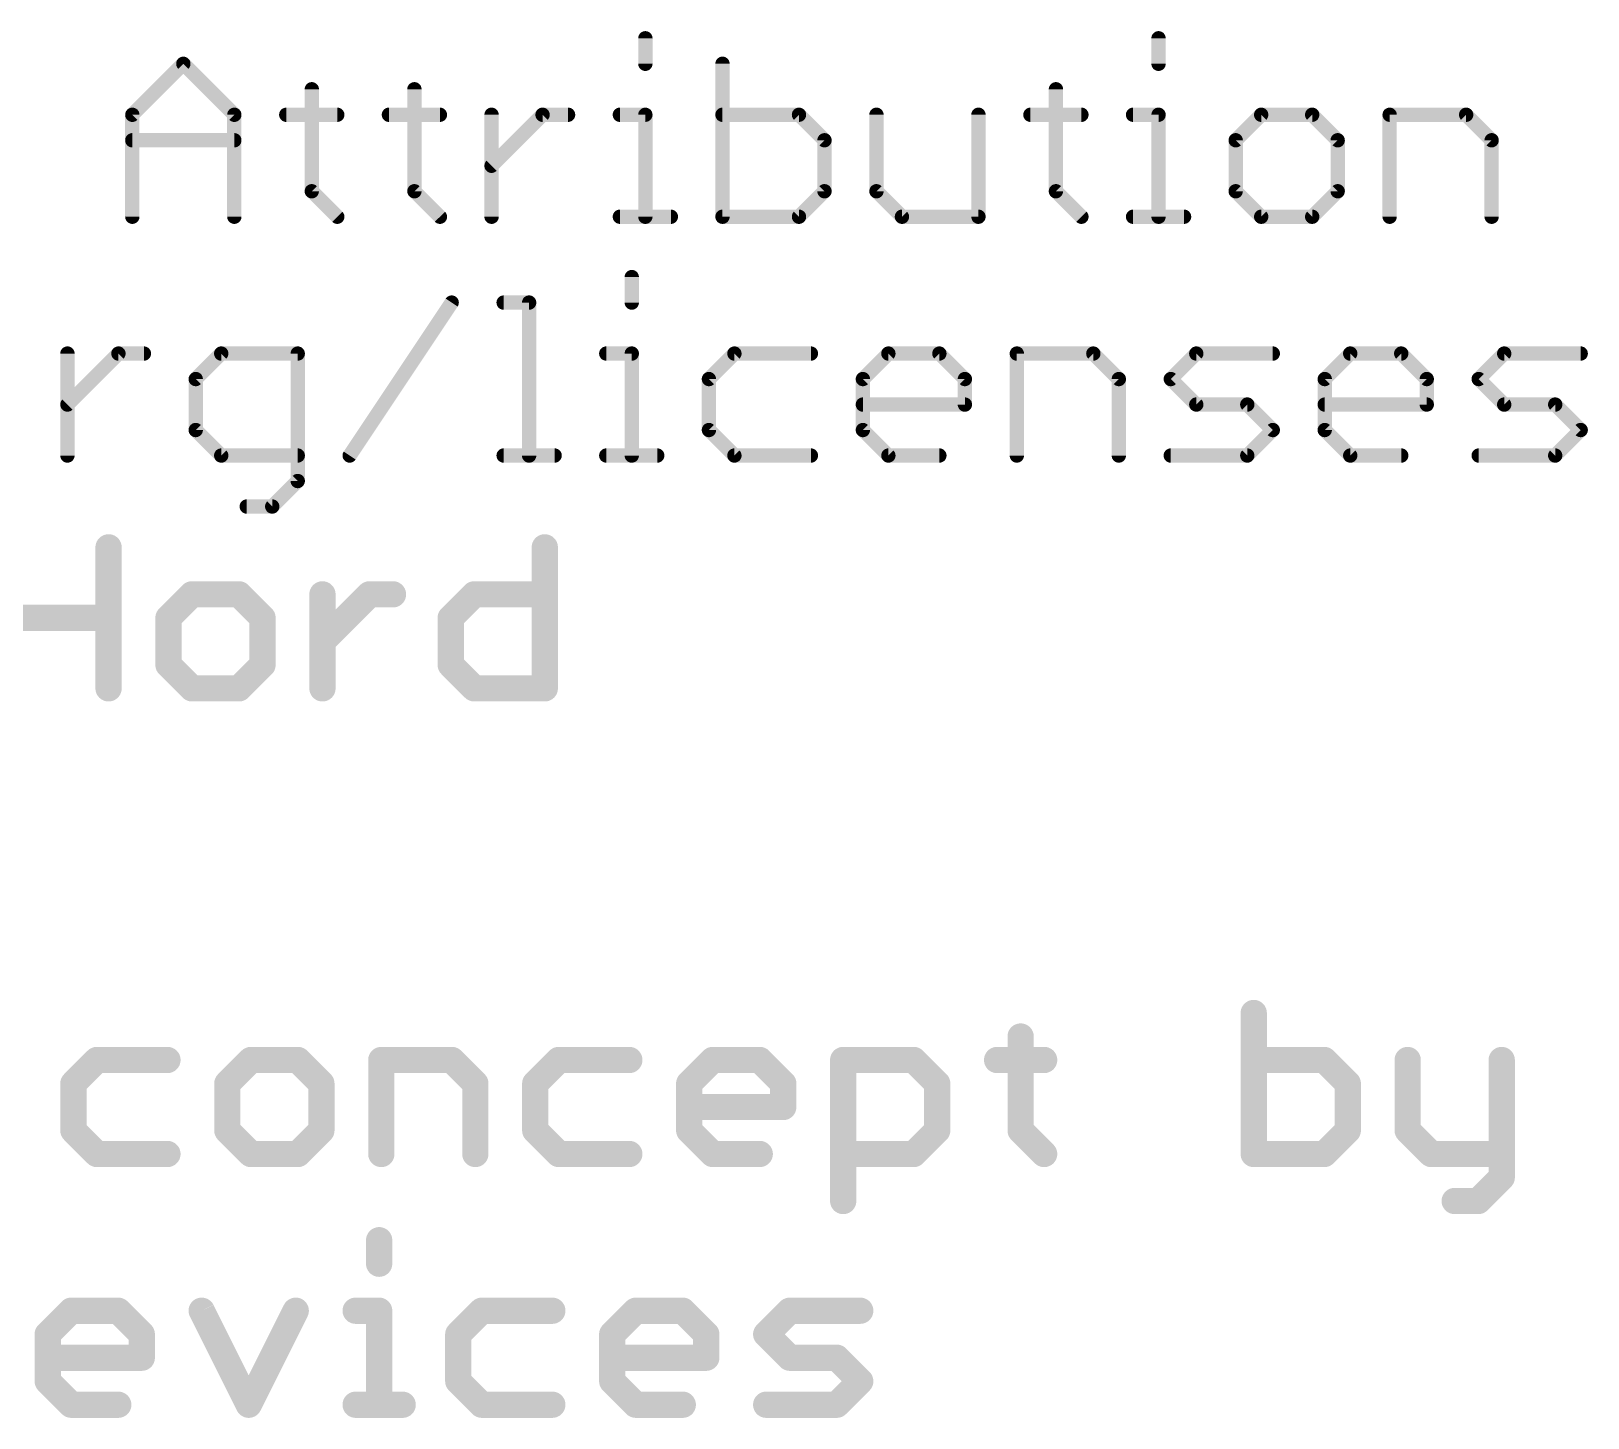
# Model space of a CAD drawing. Extents: x -98 to 45, y 0 to 29.
# Drawn here: x -42.58 to -26.03, y 13.97 to 28.72 of the extents above; entities that cross this region are included whole.
import ezdxf

# ---------------------------------------------------------------- set-up
doc = ezdxf.new("R2010")
doc.units = 0
doc.layers.add('27', color=253, linetype='CONTINUOUS')

msp = doc.modelspace()

# ---------------------------------------------------------------- linework, layer by layer
at = {"layer": '27'}
for points, const_width in [([(-36.0493, 28.6444), (-36.0493, 28.3732)], 0.1524), ([(-30.5921, 28.6444), (-30.5921, 28.3732)], 0.1524), ([(-41.5048, 27.8309), (-40.9624, 28.3732)], 0.1524), ([(-40.9624, 28.3732), (-40.4201, 27.8309)], 0.1524), ([(-35.229, 28.3732), (-35.229, 26.7462)], 0.1524), ([(-39.5965, 28.102), (-39.5965, 27.0174)], 0.1524), ([(-38.505, 28.102), (-38.505, 27.0174)], 0.1524), ([(-31.6835, 28.102), (-31.6835, 27.0174)], 0.1524), ([(-41.5048, 26.7462), (-41.5048, 27.8309)], 0.1524), ([(-40.4201, 27.8309), (-40.4201, 26.7462)], 0.1524), ([(-39.8676, 27.8309), (-39.3253, 27.8309)], 0.1524), ([(-38.7762, 27.8309), (-38.2338, 27.8309)], 0.1524), ([(-37.6847, 26.7462), (-37.6847, 27.8309)], 0.1524), ([(-37.6847, 27.2885), (-37.1424, 27.8309)], 0.1524), ([(-37.1424, 27.8309), (-36.8712, 27.8309)], 0.1524), ([(-36.3204, 27.8309), (-36.0493, 27.8309)], 0.1524), ([(-36.0493, 27.8309), (-36.0493, 26.7462)], 0.1524), ([(-34.4155, 27.8309), (-35.229, 27.8309)], 0.1524), ([(-34.1443, 27.5597), (-34.4155, 27.8309)], 0.1524), ([(-33.5918, 27.8309), (-33.5918, 27.0174)], 0.1524), ([(-32.5072, 26.7462), (-32.5072, 27.8309)], 0.1524), ([(-31.9547, 27.8309), (-31.4124, 27.8309)], 0.1524), ([(-30.8633, 27.8309), (-30.5921, 27.8309)], 0.1524), ([(-30.5921, 27.8309), (-30.5921, 26.7462)], 0.1524), ([(-29.5007, 27.8309), (-29.7718, 27.5597)], 0.1524), ([(-28.9583, 27.8309), (-29.5007, 27.8309)], 0.1524), ([(-28.6872, 27.5597), (-28.9583, 27.8309)], 0.1524), ([(-28.1347, 26.7462), (-28.1347, 27.8309)], 0.1524), ([(-28.1347, 27.8309), (-27.3212, 27.8309)], 0.1524), ([(-27.3212, 27.8309), (-27.05, 27.5597)], 0.1524), ([(-41.5048, 27.5597), (-40.4201, 27.5597)], 0.1524), ([(-34.1443, 27.0174), (-34.1443, 27.5597)], 0.1524), ([(-29.7718, 27.5597), (-29.7718, 27.0174)], 0.1524), ([(-28.6872, 27.0174), (-28.6872, 27.5597)], 0.1524), ([(-27.05, 27.5597), (-27.05, 26.7462)], 0.1524), ([(-39.5965, 27.0174), (-39.3253, 26.7462)], 0.1524), ([(-38.505, 27.0174), (-38.2338, 26.7462)], 0.1524), ([(-34.4155, 26.7462), (-34.1443, 27.0174)], 0.1524), ([(-33.5918, 27.0174), (-33.3207, 26.7462)], 0.1524), ([(-31.6835, 27.0174), (-31.4124, 26.7462)], 0.1524), ([(-29.7718, 27.0174), (-29.5007, 26.7462)], 0.1524), ([(-28.9583, 26.7462), (-28.6872, 27.0174)], 0.1524), ([(-36.3204, 26.7462), (-35.7781, 26.7462)], 0.1524), ([(-35.229, 26.7462), (-34.4155, 26.7462)], 0.1524), ([(-33.3207, 26.7462), (-32.5072, 26.7462)], 0.1524), ([(-30.8633, 26.7462), (-30.3209, 26.7462)], 0.1524), ([(-29.5007, 26.7462), (-28.9583, 26.7462)], 0.1524), ([(-36.1937, 26.1044), (-36.1937, 25.8332)], 0.1524), ([(-39.1935, 24.2062), (-38.1088, 25.8332)], 0.1524), ([(-37.5563, 25.8332), (-37.2852, 25.8332)], 0.1524), ([(-37.2852, 25.8332), (-37.2852, 24.2062)], 0.1524), ([(-42.1949, 24.2062), (-42.1949, 25.2909)], 0.1524), ([(-42.1949, 24.7485), (-41.6526, 25.2909)], 0.1524), ([(-41.6526, 25.2909), (-41.3814, 25.2909)], 0.1524), ([(-40.5595, 25.2909), (-40.8306, 25.0197)], 0.1524), ([(-39.746, 25.2909), (-40.5595, 25.2909)], 0.1524), ([(-39.746, 23.935), (-39.746, 25.2909)], 0.1524), ([(-36.4649, 25.2909), (-36.1937, 25.2909)], 0.1524), ([(-36.1937, 25.2909), (-36.1937, 24.2062)], 0.1524), ([(-35.1023, 25.2909), (-35.3735, 25.0197)], 0.1524), ([(-34.2888, 25.2909), (-35.1023, 25.2909)], 0.1524), ([(-33.7363, 25.0197), (-33.4651, 25.2909)], 0.1524), ([(-33.4651, 25.2909), (-32.9228, 25.2909)], 0.1524), ([(-32.9228, 25.2909), (-32.6516, 25.0197)], 0.1524), ([(-32.0991, 24.2062), (-32.0991, 25.2909)], 0.1524), ([(-32.0991, 25.2909), (-31.2857, 25.2909)], 0.1524), ([(-31.2857, 25.2909), (-31.0145, 25.0197)], 0.1524), ([(-30.462, 25.0197), (-30.1908, 25.2909)], 0.1524), ([(-30.1908, 25.2909), (-29.3773, 25.2909)], 0.1524), ([(-28.8248, 25.0197), (-28.5537, 25.2909)], 0.1524), ([(-28.5537, 25.2909), (-28.0113, 25.2909)], 0.1524), ([(-28.0113, 25.2909), (-27.7402, 25.0197)], 0.1524), ([(-27.1877, 25.0197), (-26.9165, 25.2909)], 0.1524), ([(-26.9165, 25.2909), (-26.103, 25.2909)], 0.1524), ([(-40.8306, 25.0197), (-40.8306, 24.4774)], 0.1524), ([(-35.3735, 25.0197), (-35.3735, 24.4774)], 0.1524), ([(-33.7363, 24.4774), (-33.7363, 25.0197)], 0.1524), ([(-32.6516, 25.0197), (-32.6516, 24.7485)], 0.1524), ([(-31.0145, 25.0197), (-31.0145, 24.2062)], 0.1524), ([(-30.1908, 24.7485), (-30.462, 25.0197)], 0.1524), ([(-28.8248, 24.4774), (-28.8248, 25.0197)], 0.1524), ([(-27.7402, 25.0197), (-27.7402, 24.7485)], 0.1524), ([(-26.9165, 24.7485), (-27.1877, 25.0197)], 0.1524), ([(-32.6516, 24.7485), (-33.7363, 24.7485)], 0.1524), ([(-29.6485, 24.7485), (-30.1908, 24.7485)], 0.1524), ([(-29.3773, 24.4774), (-29.6485, 24.7485)], 0.1524), ([(-27.7402, 24.7485), (-28.8248, 24.7485)], 0.1524), ([(-26.3742, 24.7485), (-26.9165, 24.7485)], 0.1524), ([(-26.103, 24.4774), (-26.3742, 24.7485)], 0.1524), ([(-40.8306, 24.4774), (-40.5595, 24.2062)], 0.1524), ([(-35.3735, 24.4774), (-35.1023, 24.2062)], 0.1524), ([(-33.4651, 24.2062), (-33.7363, 24.4774)], 0.1524), ([(-29.6485, 24.2062), (-29.3773, 24.4774)], 0.1524), ([(-28.5537, 24.2062), (-28.8248, 24.4774)], 0.1524), ([(-26.3742, 24.2062), (-26.103, 24.4774)], 0.1524), ([(-40.5595, 24.2062), (-39.746, 24.2062)], 0.1524), ([(-37.5563, 24.2062), (-37.014, 24.2062)], 0.1524), ([(-36.4649, 24.2062), (-35.9226, 24.2062)], 0.1524), ([(-35.1023, 24.2062), (-34.2888, 24.2062)], 0.1524), ([(-32.9228, 24.2062), (-33.4651, 24.2062)], 0.1524), ([(-30.462, 24.2062), (-29.6485, 24.2062)], 0.1524), ([(-28.0113, 24.2062), (-28.5537, 24.2062)], 0.1524), ([(-27.1877, 24.2062), (-26.3742, 24.2062)], 0.1524), ([(-40.0172, 23.6639), (-39.746, 23.935)], 0.1524), ([(-40.2883, 23.6639), (-40.0172, 23.6639)], 0.1524), ([(-41.7575, 23.2296), (-41.7575, 21.7297)], 0.2794), ([(-37.1189, 23.2296), (-37.1189, 21.7297)], 0.2794), ([(-40.8703, 22.7296), (-41.1203, 22.4796)], 0.2794), ([(-40.3703, 22.7296), (-40.8703, 22.7296)], 0.2794), ([(-40.1203, 22.4796), (-40.3703, 22.7296)], 0.2794), ([(-39.4831, 21.7297), (-39.4831, 22.7296)], 0.2794), ([(-39.4831, 22.2297), (-38.9831, 22.7296)], 0.2794), ([(-38.9831, 22.7296), (-38.7332, 22.7296)], 0.2794), ([(-38.1188, 22.4796), (-37.8688, 22.7296)], 0.2794), ([(-37.8688, 22.7296), (-37.1189, 22.7296)], 0.2794), ([(-42.7574, 22.4796), (-41.7575, 22.4796)], 0.2794), ([(-41.1203, 22.4796), (-41.1203, 21.9797)], 0.2794), ([(-40.1203, 21.9797), (-40.1203, 22.4796)], 0.2794), ([(-38.1188, 21.9797), (-38.1188, 22.4796)], 0.2794), ([(-41.1203, 21.9797), (-40.8703, 21.7297)], 0.2794), ([(-40.3703, 21.7297), (-40.1203, 21.9797)], 0.2794), ([(-37.8688, 21.7297), (-38.1188, 21.9797)], 0.2794), ([(-40.8703, 21.7297), (-40.3703, 21.7297)], 0.2794), ([(-37.1189, 21.7297), (-37.8688, 21.7297)], 0.2794), ([(-29.5799, 18.2766), (-29.5799, 16.7767)], 0.2794), ([(-32.0585, 18.0266), (-32.0585, 17.0267)], 0.2794), ([(-41.8815, 17.7766), (-42.1314, 17.5266)], 0.2794), ([(-41.1315, 17.7766), (-41.8815, 17.7766)], 0.2794), ([(-40.2443, 17.7766), (-40.4943, 17.5266)], 0.2794), ([(-39.7443, 17.7766), (-40.2443, 17.7766)], 0.2794), ([(-39.4944, 17.5266), (-39.7443, 17.7766)], 0.2794), ([(-38.8571, 16.7767), (-38.8571, 17.7766)], 0.2794), ([(-38.8571, 17.7766), (-38.1072, 17.7766)], 0.2794), ([(-38.1072, 17.7766), (-37.8572, 17.5266)], 0.2794), ([(-36.97, 17.7766), (-37.22, 17.5266)], 0.2794), ([(-36.2201, 17.7766), (-36.97, 17.7766)], 0.2794), ([(-35.5828, 17.5266), (-35.3328, 17.7766)], 0.2794), ([(-35.3328, 17.7766), (-34.8329, 17.7766)], 0.2794), ([(-34.8329, 17.7766), (-34.5829, 17.5266)], 0.2794), ([(-33.9457, 16.2767), (-33.9457, 17.7766)], 0.2794), ([(-33.9457, 17.7766), (-33.1957, 17.7766)], 0.2794), ([(-33.1957, 17.7766), (-32.9457, 17.5266)], 0.2794), ([(-32.3085, 17.7766), (-31.8085, 17.7766)], 0.2794), ([(-28.83, 17.7766), (-29.5799, 17.7766)], 0.2794), ([(-28.58, 17.5266), (-28.83, 17.7766)], 0.2794), ([(-27.9428, 17.7766), (-27.9428, 17.0267)], 0.2794), ([(-26.9428, 17.7766), (-26.9428, 16.5267)], 0.2794), ([(-42.1314, 17.5266), (-42.1314, 17.0267)], 0.2794), ([(-40.4943, 17.5266), (-40.4943, 17.0267)], 0.2794), ([(-39.4944, 17.0267), (-39.4944, 17.5266)], 0.2794), ([(-37.8572, 17.5266), (-37.8572, 16.7767)], 0.2794), ([(-37.22, 17.5266), (-37.22, 17.0267)], 0.2794), ([(-35.5828, 17.0267), (-35.5828, 17.5266)], 0.2794), ([(-34.5829, 17.5266), (-34.5829, 17.2767)], 0.2794), ([(-32.9457, 17.5266), (-32.9457, 17.0267)], 0.2794), ([(-28.58, 17.0267), (-28.58, 17.5266)], 0.2794), ([(-34.5829, 17.2767), (-35.5828, 17.2767)], 0.2794), ([(-42.1314, 17.0267), (-41.8815, 16.7767)], 0.2794), ([(-40.4943, 17.0267), (-40.2443, 16.7767)], 0.2794), ([(-39.7443, 16.7767), (-39.4944, 17.0267)], 0.2794), ([(-37.22, 17.0267), (-36.97, 16.7767)], 0.2794), ([(-35.3328, 16.7767), (-35.5828, 17.0267)], 0.2794), ([(-32.9457, 17.0267), (-33.1957, 16.7767)], 0.2794), ([(-32.0585, 17.0267), (-31.8085, 16.7767)], 0.2794), ([(-28.83, 16.7767), (-28.58, 17.0267)], 0.2794), ([(-27.9428, 17.0267), (-27.6928, 16.7767)], 0.2794), ([(-41.8815, 16.7767), (-41.1315, 16.7767)], 0.2794), ([(-40.2443, 16.7767), (-39.7443, 16.7767)], 0.2794), ([(-36.97, 16.7767), (-36.2201, 16.7767)], 0.2794), ([(-34.8329, 16.7767), (-35.3328, 16.7767)], 0.2794), ([(-33.1957, 16.7767), (-33.9457, 16.7767)], 0.2794), ([(-29.5799, 16.7767), (-28.83, 16.7767)], 0.2794), ([(-27.6928, 16.7767), (-26.9428, 16.7767)], 0.2794), ([(-26.9428, 16.5267), (-27.1928, 16.2767)], 0.2794), ([(-27.1928, 16.2767), (-27.4428, 16.2767)], 0.2794), ([(-38.88, 15.8596), (-38.88, 15.6096)], 0.2794), ([(-42.4043, 14.8596), (-42.1543, 15.1096)], 0.2794), ([(-42.1543, 15.1096), (-41.6544, 15.1096)], 0.2794), ([(-41.6544, 15.1096), (-41.4044, 14.8596)], 0.2794), ([(-40.7671, 15.1096), (-40.2672, 14.1097)], 0.2794), ([(-40.2672, 14.1097), (-39.7672, 15.1096)], 0.2794), ([(-39.13, 15.1096), (-38.88, 15.1096)], 0.2794), ([(-38.88, 15.1096), (-38.88, 14.1097)], 0.2794), ([(-37.7886, 15.1096), (-38.0386, 14.8596)], 0.2794), ([(-37.0386, 15.1096), (-37.7886, 15.1096)], 0.2794), ([(-36.4014, 14.8596), (-36.1514, 15.1096)], 0.2794), ([(-36.1514, 15.1096), (-35.6515, 15.1096)], 0.2794), ([(-35.6515, 15.1096), (-35.4015, 14.8596)], 0.2794), ([(-34.7642, 14.8596), (-34.5143, 15.1096)], 0.2794), ([(-34.5143, 15.1096), (-33.7643, 15.1096)], 0.2794), ([(-42.4043, 14.3597), (-42.4043, 14.8596)], 0.2794), ([(-41.4044, 14.8596), (-41.4044, 14.6097)], 0.2794), ([(-38.0386, 14.8596), (-38.0386, 14.3597)], 0.2794), ([(-36.4014, 14.3597), (-36.4014, 14.8596)], 0.2794), ([(-35.4015, 14.8596), (-35.4015, 14.6097)], 0.2794), ([(-34.5143, 14.6097), (-34.7642, 14.8596)], 0.2794), ([(-41.4044, 14.6097), (-42.4043, 14.6097)], 0.2794), ([(-35.4015, 14.6097), (-36.4014, 14.6097)], 0.2794), ([(-34.0143, 14.6097), (-34.5143, 14.6097)], 0.2794), ([(-33.7643, 14.3597), (-34.0143, 14.6097)], 0.2794), ([(-42.1543, 14.1097), (-42.4043, 14.3597)], 0.2794), ([(-38.0386, 14.3597), (-37.7886, 14.1097)], 0.2794), ([(-36.1514, 14.1097), (-36.4014, 14.3597)], 0.2794), ([(-34.0143, 14.1097), (-33.7643, 14.3597)], 0.2794), ([(-41.6544, 14.1097), (-42.1543, 14.1097)], 0.2794), ([(-39.13, 14.1097), (-38.63, 14.1097)], 0.2794), ([(-37.7886, 14.1097), (-37.0386, 14.1097)], 0.2794), ([(-35.6515, 14.1097), (-36.1514, 14.1097)], 0.2794), ([(-34.7642, 14.1097), (-34.0143, 14.1097)], 0.2794)]:
    msp.add_lwpolyline(points, dxfattribs=dict(at, const_width=const_width))
for points, const_width in [([(-36.0112, 28.6444, 1), (-36.0874, 28.6444)], 0.0762), ([(-30.554, 28.6444, 1), (-30.6302, 28.6444)], 0.0762), ([(-40.9355, 28.4001, 1), (-40.9894, 28.3462)], 0.0762), ([(-40.9355, 28.3462, 1), (-40.9894, 28.4001)], 0.0762), ([(-36.0874, 28.3732, 1), (-36.0112, 28.3732)], 0.0762), ([(-35.1909, 28.3732, 1), (-35.2671, 28.3732)], 0.0762), ([(-30.6302, 28.3732, 1), (-30.554, 28.3732)], 0.0762), ([(-39.5584, 28.102, 1), (-39.6346, 28.102)], 0.0762), ([(-38.4669, 28.102, 1), (-38.5431, 28.102)], 0.0762), ([(-31.6454, 28.102, 1), (-31.7216, 28.102)], 0.0762), ([(-41.4667, 27.8309, 1), (-41.5429, 27.8309)], 0.0762), ([(-41.5317, 27.8578, 1), (-41.4778, 27.8039)], 0.0762), ([(-40.382, 27.8309, 1), (-40.4582, 27.8309)], 0.0762), ([(-40.4471, 27.8039, 1), (-40.3932, 27.8578)], 0.0762), ([(-39.8676, 27.869, 1), (-39.8676, 27.7928)], 0.0762), ([(-39.3253, 27.7928, 1), (-39.3253, 27.869)], 0.0762), ([(-38.7762, 27.869, 1), (-38.7762, 27.7928)], 0.0762), ([(-38.2338, 27.7928, 1), (-38.2338, 27.869)], 0.0762), ([(-37.6466, 27.8309, 1), (-37.7228, 27.8309)], 0.0762), ([(-37.1424, 27.869, 1), (-37.1424, 27.7928)], 0.0762), ([(-37.1155, 27.8039, 1), (-37.1694, 27.8578)], 0.0762), ([(-36.8712, 27.7928, 1), (-36.8712, 27.869)], 0.0762), ([(-36.3204, 27.869, 1), (-36.3204, 27.7928)], 0.0762), ([(-36.0112, 27.8309, 1), (-36.0874, 27.8309)], 0.0762), ([(-36.0493, 27.7928, 1), (-36.0493, 27.869)], 0.0762), ([(-35.229, 27.869, 1), (-35.229, 27.7928)], 0.0762), ([(-34.3886, 27.8578, 1), (-34.4425, 27.8039)], 0.0762), ([(-34.4155, 27.7928, 1), (-34.4155, 27.869)], 0.0762), ([(-33.5537, 27.8309, 1), (-33.6299, 27.8309)], 0.0762), ([(-32.4691, 27.8309, 1), (-32.5453, 27.8309)], 0.0762), ([(-31.9547, 27.869, 1), (-31.9547, 27.7928)], 0.0762), ([(-31.4124, 27.7928, 1), (-31.4124, 27.869)], 0.0762), ([(-30.8633, 27.869, 1), (-30.8633, 27.7928)], 0.0762), ([(-30.554, 27.8309, 1), (-30.6302, 27.8309)], 0.0762), ([(-30.5921, 27.7928, 1), (-30.5921, 27.869)], 0.0762), ([(-29.5007, 27.869, 1), (-29.5007, 27.7928)], 0.0762), ([(-29.4737, 27.8039, 1), (-29.5276, 27.8578)], 0.0762), ([(-28.9314, 27.8578, 1), (-28.9853, 27.8039)], 0.0762), ([(-28.9583, 27.7928, 1), (-28.9583, 27.869)], 0.0762), ([(-28.0966, 27.8309, 1), (-28.1728, 27.8309)], 0.0762), ([(-28.1347, 27.869, 1), (-28.1347, 27.7928)], 0.0762), ([(-27.2942, 27.8578, 1), (-27.3481, 27.8039)], 0.0762), ([(-27.3212, 27.7928, 1), (-27.3212, 27.869)], 0.0762), ([(-41.5048, 27.5978, 1), (-41.5048, 27.5216)], 0.0762), ([(-40.4201, 27.5216, 1), (-40.4201, 27.5978)], 0.0762), ([(-34.1062, 27.5597, 1), (-34.1824, 27.5597)], 0.0762), ([(-34.1713, 27.5328, 1), (-34.1174, 27.5866)], 0.0762), ([(-29.7337, 27.5597, 1), (-29.8099, 27.5597)], 0.0762), ([(-29.7988, 27.5866, 1), (-29.7449, 27.5328)], 0.0762), ([(-28.6491, 27.5597, 1), (-28.7253, 27.5597)], 0.0762), ([(-28.7141, 27.5328, 1), (-28.6602, 27.5866)], 0.0762), ([(-27.0119, 27.5597, 1), (-27.0881, 27.5597)], 0.0762), ([(-27.0769, 27.5328, 1), (-27.0231, 27.5866)], 0.0762), ([(-37.7117, 27.3155, 1), (-37.6578, 27.2616)], 0.0762), ([(-39.5695, 27.0443, 1), (-39.6234, 26.9904)], 0.0762), ([(-39.6346, 27.0174, 1), (-39.5584, 27.0174)], 0.0762), ([(-38.4781, 27.0443, 1), (-38.532, 26.9904)], 0.0762), ([(-38.5431, 27.0174, 1), (-38.4669, 27.0174)], 0.0762), ([(-34.1824, 27.0174, 1), (-34.1062, 27.0174)], 0.0762), ([(-34.1174, 26.9904, 1), (-34.1713, 27.0443)], 0.0762), ([(-33.5649, 27.0443, 1), (-33.6188, 26.9904)], 0.0762), ([(-33.6299, 27.0174, 1), (-33.5537, 27.0174)], 0.0762), ([(-31.6566, 27.0443, 1), (-31.7105, 26.9904)], 0.0762), ([(-31.7216, 27.0174, 1), (-31.6454, 27.0174)], 0.0762), ([(-29.7449, 27.0443, 1), (-29.7988, 26.9904)], 0.0762), ([(-29.8099, 27.0174, 1), (-29.7337, 27.0174)], 0.0762), ([(-28.7253, 27.0174, 1), (-28.6491, 27.0174)], 0.0762), ([(-28.6602, 26.9904, 1), (-28.7141, 27.0443)], 0.0762), ([(-36.3204, 26.7843, 1), (-36.3204, 26.7081)], 0.0762), ([(-35.7781, 26.7081, 1), (-35.7781, 26.7843)], 0.0762), ([(-35.229, 26.7843, 1), (-35.229, 26.7081)], 0.0762), ([(-34.4155, 26.7081, 1), (-34.4155, 26.7843)], 0.0762), ([(-33.3207, 26.7843, 1), (-33.3207, 26.7081)], 0.0762), ([(-32.5072, 26.7081, 1), (-32.5072, 26.7843)], 0.0762), ([(-30.8633, 26.7843, 1), (-30.8633, 26.7081)], 0.0762), ([(-30.3209, 26.7081, 1), (-30.3209, 26.7843)], 0.0762), ([(-29.5007, 26.7843, 1), (-29.5007, 26.7081)], 0.0762), ([(-28.9583, 26.7081, 1), (-28.9583, 26.7843)], 0.0762), ([(-41.5429, 26.7462, 1), (-41.4667, 26.7462)], 0.0762), ([(-40.4582, 26.7462, 1), (-40.382, 26.7462)], 0.0762), ([(-39.3522, 26.7193, 1), (-39.2983, 26.7731)], 0.0762), ([(-38.2608, 26.7193, 1), (-38.2069, 26.7731)], 0.0762), ([(-37.7228, 26.7462, 1), (-37.6466, 26.7462)], 0.0762), ([(-36.0874, 26.7462, 1), (-36.0112, 26.7462)], 0.0762), ([(-35.2671, 26.7462, 1), (-35.1909, 26.7462)], 0.0762), ([(-34.4424, 26.7731, 1), (-34.3886, 26.7193)], 0.0762), ([(-33.3476, 26.7193, 1), (-33.2937, 26.7731)], 0.0762), ([(-32.5453, 26.7462, 1), (-32.4691, 26.7462)], 0.0762), ([(-31.4393, 26.7193, 1), (-31.3854, 26.7731)], 0.0762), ([(-30.6302, 26.7462, 1), (-30.554, 26.7462)], 0.0762), ([(-29.5276, 26.7193, 1), (-29.4737, 26.7731)], 0.0762), ([(-28.9853, 26.7731, 1), (-28.9314, 26.7193)], 0.0762), ([(-28.1728, 26.7462, 1), (-28.0966, 26.7462)], 0.0762), ([(-27.0881, 26.7462, 1), (-27.0119, 26.7462)], 0.0762), ([(-36.1556, 26.1044, 1), (-36.2318, 26.1044)], 0.0762), ([(-38.0771, 25.8121, 1), (-38.1405, 25.8543)], 0.0762), ([(-37.5563, 25.8713, 1), (-37.5563, 25.7951)], 0.0762), ([(-37.2471, 25.8332, 1), (-37.3233, 25.8332)], 0.0762), ([(-37.2852, 25.7951, 1), (-37.2852, 25.8713)], 0.0762), ([(-36.2318, 25.8332, 1), (-36.1556, 25.8332)], 0.0762), ([(-42.1568, 25.2909, 1), (-42.233, 25.2909)], 0.0762), ([(-41.6526, 25.329, 1), (-41.6526, 25.2528)], 0.0762), ([(-41.6257, 25.2639, 1), (-41.6796, 25.3178)], 0.0762), ([(-41.3814, 25.2528, 1), (-41.3814, 25.329)], 0.0762), ([(-40.5595, 25.329, 1), (-40.5595, 25.2528)], 0.0762), ([(-40.5325, 25.2639, 1), (-40.5864, 25.3178)], 0.0762), ([(-39.7079, 25.2909, 1), (-39.7841, 25.2909)], 0.0762), ([(-39.746, 25.2528, 1), (-39.746, 25.329)], 0.0762), ([(-36.4649, 25.329, 1), (-36.4649, 25.2528)], 0.0762), ([(-36.1556, 25.2909, 1), (-36.2318, 25.2909)], 0.0762), ([(-36.1937, 25.2528, 1), (-36.1937, 25.329)], 0.0762), ([(-35.1023, 25.329, 1), (-35.1023, 25.2528)], 0.0762), ([(-35.0754, 25.2639, 1), (-35.1292, 25.3178)], 0.0762), ([(-34.2888, 25.2528, 1), (-34.2888, 25.329)], 0.0762), ([(-33.4651, 25.329, 1), (-33.4651, 25.2528)], 0.0762), ([(-33.4382, 25.2639, 1), (-33.4921, 25.3178)], 0.0762), ([(-32.8959, 25.3178, 1), (-32.9497, 25.2639)], 0.0762), ([(-32.9228, 25.2528, 1), (-32.9228, 25.329)], 0.0762), ([(-32.061, 25.2909, 1), (-32.1372, 25.2909)], 0.0762), ([(-32.0991, 25.329, 1), (-32.0991, 25.2528)], 0.0762), ([(-31.2587, 25.3178, 1), (-31.3126, 25.2639)], 0.0762), ([(-31.2857, 25.2528, 1), (-31.2857, 25.329)], 0.0762), ([(-30.1908, 25.329, 1), (-30.1908, 25.2528)], 0.0762), ([(-30.1639, 25.2639, 1), (-30.2178, 25.3178)], 0.0762), ([(-29.3773, 25.2528, 1), (-29.3773, 25.329)], 0.0762), ([(-28.5537, 25.329, 1), (-28.5537, 25.2528)], 0.0762), ([(-28.5267, 25.2639, 1), (-28.5806, 25.3178)], 0.0762), ([(-27.9844, 25.3178, 1), (-28.0383, 25.2639)], 0.0762), ([(-28.0113, 25.2528, 1), (-28.0113, 25.329)], 0.0762), ([(-26.9165, 25.329, 1), (-26.9165, 25.2528)], 0.0762), ([(-26.8896, 25.2639, 1), (-26.9435, 25.3178)], 0.0762), ([(-26.103, 25.2528, 1), (-26.103, 25.329)], 0.0762), ([(-40.7925, 25.0197, 1), (-40.8687, 25.0197)], 0.0762), ([(-40.8576, 25.0466, 1), (-40.8037, 24.9928)], 0.0762), ([(-35.3354, 25.0197, 1), (-35.4116, 25.0197)], 0.0762), ([(-35.4004, 25.0466, 1), (-35.3465, 24.9928)], 0.0762), ([(-33.6982, 25.0197, 1), (-33.7744, 25.0197)], 0.0762), ([(-33.7632, 25.0466, 1), (-33.7094, 24.9928)], 0.0762), ([(-32.6135, 25.0197, 1), (-32.6897, 25.0197)], 0.0762), ([(-32.6786, 24.9928, 1), (-32.6247, 25.0466)], 0.0762), ([(-30.9764, 25.0197, 1), (-31.0526, 25.0197)], 0.0762), ([(-31.0414, 24.9928, 1), (-30.9875, 25.0466)], 0.0762), ([(-30.435, 25.0466, 1), (-30.4889, 24.9928)], 0.0762), ([(-30.4889, 25.0466, 1), (-30.435, 24.9928)], 0.0762), ([(-28.7867, 25.0197, 1), (-28.8629, 25.0197)], 0.0762), ([(-28.8518, 25.0466, 1), (-28.7979, 24.9928)], 0.0762), ([(-27.7021, 25.0197, 1), (-27.7783, 25.0197)], 0.0762), ([(-27.7671, 24.9928, 1), (-27.7132, 25.0466)], 0.0762), ([(-27.1607, 25.0466, 1), (-27.2146, 24.9928)], 0.0762), ([(-27.2146, 25.0466, 1), (-27.1607, 24.9928)], 0.0762), ([(-42.2219, 24.7755, 1), (-42.168, 24.7216)], 0.0762), ([(-33.7363, 24.7866, 1), (-33.7363, 24.7104)], 0.0762), ([(-32.6897, 24.7485, 1), (-32.6135, 24.7485)], 0.0762), ([(-32.6516, 24.7104, 1), (-32.6516, 24.7866)], 0.0762), ([(-30.1908, 24.7866, 1), (-30.1908, 24.7104)], 0.0762), ([(-30.2178, 24.7216, 1), (-30.1639, 24.7755)], 0.0762), ([(-29.6216, 24.7755, 1), (-29.6754, 24.7216)], 0.0762), ([(-29.6485, 24.7104, 1), (-29.6485, 24.7866)], 0.0762), ([(-28.8248, 24.7866, 1), (-28.8248, 24.7104)], 0.0762), ([(-27.7783, 24.7485, 1), (-27.7021, 24.7485)], 0.0762), ([(-27.7402, 24.7104, 1), (-27.7402, 24.7866)], 0.0762), ([(-26.9165, 24.7866, 1), (-26.9165, 24.7104)], 0.0762), ([(-26.9435, 24.7216, 1), (-26.8896, 24.7755)], 0.0762), ([(-26.3472, 24.7755, 1), (-26.4011, 24.7216)], 0.0762), ([(-26.3742, 24.7104, 1), (-26.3742, 24.7866)], 0.0762), ([(-40.8037, 24.5043, 1), (-40.8576, 24.4504)], 0.0762), ([(-40.8687, 24.4774, 1), (-40.7925, 24.4774)], 0.0762), ([(-35.3465, 24.5043, 1), (-35.4004, 24.4504)], 0.0762), ([(-35.4116, 24.4774, 1), (-35.3354, 24.4774)], 0.0762), ([(-33.7094, 24.5043, 1), (-33.7632, 24.4504)], 0.0762), ([(-33.7744, 24.4774, 1), (-33.6982, 24.4774)], 0.0762), ([(-29.3504, 24.4504, 1), (-29.4043, 24.5043)], 0.0762), ([(-29.4043, 24.4504, 1), (-29.3504, 24.5043)], 0.0762), ([(-28.7979, 24.5043, 1), (-28.8518, 24.4504)], 0.0762), ([(-28.8629, 24.4774, 1), (-28.7867, 24.4774)], 0.0762), ([(-26.0761, 24.4504, 1), (-26.13, 24.5043)], 0.0762), ([(-26.13, 24.4504, 1), (-26.0761, 24.5043)], 0.0762), ([(-42.233, 24.2062, 1), (-42.1568, 24.2062)], 0.0762), ([(-40.5595, 24.2443, 1), (-40.5595, 24.1681)], 0.0762), ([(-40.5864, 24.1793, 1), (-40.5325, 24.2331)], 0.0762), ([(-39.746, 24.1681, 1), (-39.746, 24.2443)], 0.0762), ([(-39.2252, 24.2273, 1), (-39.1618, 24.1851)], 0.0762), ([(-37.5563, 24.2443, 1), (-37.5563, 24.1681)], 0.0762), ([(-37.3233, 24.2062, 1), (-37.2471, 24.2062)], 0.0762), ([(-37.014, 24.1681, 1), (-37.014, 24.2443)], 0.0762), ([(-36.4649, 24.2443, 1), (-36.4649, 24.1681)], 0.0762), ([(-36.2318, 24.2062, 1), (-36.1556, 24.2062)], 0.0762), ([(-35.9226, 24.1681, 1), (-35.9226, 24.2443)], 0.0762), ([(-35.1023, 24.2443, 1), (-35.1023, 24.1681)], 0.0762), ([(-35.1292, 24.1793, 1), (-35.0754, 24.2331)], 0.0762), ([(-34.2888, 24.1681, 1), (-34.2888, 24.2443)], 0.0762), ([(-33.4651, 24.2443, 1), (-33.4651, 24.1681)], 0.0762), ([(-33.4921, 24.1793, 1), (-33.4382, 24.2331)], 0.0762), ([(-32.9228, 24.1681, 1), (-32.9228, 24.2443)], 0.0762), ([(-32.1372, 24.2062, 1), (-32.061, 24.2062)], 0.0762), ([(-31.0526, 24.2062, 1), (-30.9764, 24.2062)], 0.0762), ([(-30.462, 24.2443, 1), (-30.462, 24.1681)], 0.0762), ([(-29.6754, 24.2331, 1), (-29.6216, 24.1793)], 0.0762), ([(-29.6485, 24.1681, 1), (-29.6485, 24.2443)], 0.0762), ([(-28.5537, 24.2443, 1), (-28.5537, 24.1681)], 0.0762), ([(-28.5806, 24.1793, 1), (-28.5267, 24.2331)], 0.0762), ([(-28.0113, 24.1681, 1), (-28.0113, 24.2443)], 0.0762), ([(-27.1877, 24.2443, 1), (-27.1877, 24.1681)], 0.0762), ([(-26.4011, 24.2331, 1), (-26.3472, 24.1793)], 0.0762), ([(-26.3742, 24.1681, 1), (-26.3742, 24.2443)], 0.0762), ([(-39.719, 23.9081, 1), (-39.7729, 23.962)], 0.0762), ([(-39.7841, 23.935, 1), (-39.7079, 23.935)], 0.0762), ([(-40.2883, 23.702, 1), (-40.2883, 23.6258)], 0.0762), ([(-40.0441, 23.6908, 1), (-39.9902, 23.6369)], 0.0762), ([(-40.0172, 23.6258, 1), (-40.0172, 23.702)], 0.0762), ([(-41.6876, 23.2296, 1), (-41.8273, 23.2296)], 0.1397), ([(-37.049, 23.2296, 1), (-37.1887, 23.2296)], 0.1397), ([(-40.8703, 22.7995, 1), (-40.8703, 22.6598)], 0.1397), ([(-40.8209, 22.6802, 1), (-40.9197, 22.779)], 0.1397), ([(-40.3209, 22.779, 1), (-40.4197, 22.6802)], 0.1397), ([(-40.3703, 22.6598, 1), (-40.3703, 22.7995)], 0.1397), ([(-39.4132, 22.7296, 1), (-39.5529, 22.7296)], 0.1397), ([(-38.9831, 22.7995, 1), (-38.9831, 22.6598)], 0.1397), ([(-38.9337, 22.6802, 1), (-39.0325, 22.779)], 0.1397), ([(-38.7332, 22.6598, 1), (-38.7332, 22.7995)], 0.1397), ([(-37.8688, 22.7995, 1), (-37.8688, 22.6598)], 0.1397), ([(-37.8194, 22.6802, 1), (-37.9182, 22.779)], 0.1397), ([(-37.1189, 22.6598, 1), (-37.1189, 22.7995)], 0.1397), ([(-41.7575, 22.4098, 1), (-41.7575, 22.5495)], 0.1397), ([(-41.0504, 22.4796, 1), (-41.1901, 22.4796)], 0.1397), ([(-41.1696, 22.529, 1), (-41.0709, 22.4302)], 0.1397), ([(-40.0505, 22.4796, 1), (-40.1902, 22.4796)], 0.1397), ([(-40.1697, 22.4302, 1), (-40.0709, 22.529)], 0.1397), ([(-38.0489, 22.4796, 1), (-38.1887, 22.4796)], 0.1397), ([(-38.1682, 22.529, 1), (-38.0694, 22.4302)], 0.1397), ([(-39.5325, 22.2791, 1), (-39.4337, 22.1803)], 0.1397), ([(-41.1901, 21.9797, 1), (-41.0504, 21.9797)], 0.1397), ([(-41.0709, 22.0291, 1), (-41.1696, 21.9303)], 0.1397), ([(-40.1902, 21.9797, 1), (-40.0505, 21.9797)], 0.1397), ([(-40.0709, 21.9303, 1), (-40.1697, 22.0291)], 0.1397), ([(-38.0694, 22.0291, 1), (-38.1682, 21.9303)], 0.1397), ([(-38.1887, 21.9797, 1), (-38.0489, 21.9797)], 0.1397), ([(-40.8703, 21.7995, 1), (-40.8703, 21.6599)], 0.1397), ([(-40.3703, 21.6599, 1), (-40.3703, 21.7995)], 0.1397), ([(-37.8688, 21.7995, 1), (-37.8688, 21.6599)], 0.1397), ([(-37.1189, 21.6599, 1), (-37.1189, 21.7995)], 0.1397), ([(-41.8273, 21.7297, 1), (-41.6876, 21.7297)], 0.1397), ([(-40.9197, 21.6803, 1), (-40.8209, 21.7791)], 0.1397), ([(-40.4197, 21.7791, 1), (-40.3209, 21.6803)], 0.1397), ([(-39.5529, 21.7297, 1), (-39.4132, 21.7297)], 0.1397), ([(-37.9182, 21.6803, 1), (-37.8194, 21.7791)], 0.1397), ([(-37.1887, 21.7297, 1), (-37.049, 21.7297)], 0.1397), ([(-29.5101, 18.2766, 1), (-29.6498, 18.2766)], 0.1397), ([(-31.9887, 18.0266, 1), (-32.1284, 18.0266)], 0.1397), ([(-41.8815, 17.8465, 1), (-41.8815, 17.7068)], 0.1397), ([(-41.8321, 17.7272, 1), (-41.9309, 17.826)], 0.1397), ([(-41.1315, 17.7068, 1), (-41.1315, 17.8465)], 0.1397), ([(-40.2443, 17.8465, 1), (-40.2443, 17.7068)], 0.1397), ([(-40.1949, 17.7272, 1), (-40.2937, 17.826)], 0.1397), ([(-39.695, 17.826, 1), (-39.7937, 17.7272)], 0.1397), ([(-39.7443, 17.7068, 1), (-39.7443, 17.8465)], 0.1397), ([(-38.7873, 17.7766, 1), (-38.927, 17.7766)], 0.1397), ([(-38.8571, 17.8465, 1), (-38.8571, 17.7068)], 0.1397), ([(-38.0578, 17.826, 1), (-38.1566, 17.7272)], 0.1397), ([(-38.1072, 17.7068, 1), (-38.1072, 17.8465)], 0.1397), ([(-36.97, 17.8465, 1), (-36.97, 17.7068)], 0.1397), ([(-36.9206, 17.7272, 1), (-37.0194, 17.826)], 0.1397), ([(-36.2201, 17.7068, 1), (-36.2201, 17.8465)], 0.1397), ([(-35.3328, 17.8465, 1), (-35.3328, 17.7068)], 0.1397), ([(-35.2834, 17.7272, 1), (-35.3822, 17.826)], 0.1397), ([(-34.7835, 17.826, 1), (-34.8823, 17.7272)], 0.1397), ([(-34.8329, 17.7068, 1), (-34.8329, 17.8465)], 0.1397), ([(-33.8758, 17.7766, 1), (-34.0155, 17.7766)], 0.1397), ([(-33.9457, 17.8465, 1), (-33.9457, 17.7068)], 0.1397), ([(-33.1463, 17.826, 1), (-33.2451, 17.7272)], 0.1397), ([(-33.1957, 17.7068, 1), (-33.1957, 17.8465)], 0.1397), ([(-32.3085, 17.8465, 1), (-32.3085, 17.7068)], 0.1397), ([(-31.8085, 17.7068, 1), (-31.8085, 17.8465)], 0.1397), ([(-29.5799, 17.8465, 1), (-29.5799, 17.7068)], 0.1397), ([(-28.7806, 17.826, 1), (-28.8794, 17.7272)], 0.1397), ([(-28.83, 17.7068, 1), (-28.83, 17.8465)], 0.1397), ([(-27.8729, 17.7766, 1), (-28.0126, 17.7766)], 0.1397), ([(-26.873, 17.7766, 1), (-27.0127, 17.7766)], 0.1397), ([(-42.0616, 17.5266, 1), (-42.2013, 17.5266)], 0.1397), ([(-42.1808, 17.576, 1), (-42.082, 17.4772)], 0.1397), ([(-40.4244, 17.5266, 1), (-40.5641, 17.5266)], 0.1397), ([(-40.5437, 17.576, 1), (-40.4449, 17.4772)], 0.1397), ([(-39.4245, 17.5266, 1), (-39.5642, 17.5266)], 0.1397), ([(-39.5438, 17.4772, 1), (-39.445, 17.576)], 0.1397), ([(-37.7874, 17.5266, 1), (-37.9271, 17.5266)], 0.1397), ([(-37.9066, 17.4772, 1), (-37.8078, 17.576)], 0.1397), ([(-37.1501, 17.5266, 1), (-37.2898, 17.5266)], 0.1397), ([(-37.2694, 17.576, 1), (-37.1706, 17.4772)], 0.1397), ([(-35.513, 17.5266, 1), (-35.6527, 17.5266)], 0.1397), ([(-35.6322, 17.576, 1), (-35.5334, 17.4772)], 0.1397), ([(-34.513, 17.5266, 1), (-34.6527, 17.5266)], 0.1397), ([(-34.6323, 17.4772, 1), (-34.5335, 17.576)], 0.1397), ([(-32.8759, 17.5266, 1), (-33.0156, 17.5266)], 0.1397), ([(-32.9951, 17.4772, 1), (-32.8963, 17.576)], 0.1397), ([(-28.5101, 17.5266, 1), (-28.6498, 17.5266)], 0.1397), ([(-28.6294, 17.4772, 1), (-28.5306, 17.576)], 0.1397), ([(-35.5828, 17.3465, 1), (-35.5828, 17.2068)], 0.1397), ([(-34.5829, 17.2068, 1), (-34.5829, 17.3465)], 0.1397), ([(-34.6527, 17.2767, 1), (-34.513, 17.2767)], 0.1397), ([(-42.2013, 17.0267, 1), (-42.0616, 17.0267)], 0.1397), ([(-42.082, 17.0761, 1), (-42.1808, 16.9773)], 0.1397), ([(-40.4449, 17.0761, 1), (-40.5437, 16.9773)], 0.1397), ([(-40.5641, 17.0267, 1), (-40.4244, 17.0267)], 0.1397), ([(-39.5642, 17.0267, 1), (-39.4245, 17.0267)], 0.1397), ([(-39.445, 16.9773, 1), (-39.5438, 17.0761)], 0.1397), ([(-37.1706, 17.0761, 1), (-37.2694, 16.9773)], 0.1397), ([(-37.2898, 17.0267, 1), (-37.1501, 17.0267)], 0.1397), ([(-35.6527, 17.0267, 1), (-35.513, 17.0267)], 0.1397), ([(-35.5334, 17.0761, 1), (-35.6322, 16.9773)], 0.1397), ([(-33.0156, 17.0267, 1), (-32.8759, 17.0267)], 0.1397), ([(-32.8963, 16.9773, 1), (-32.9951, 17.0761)], 0.1397), ([(-32.1284, 17.0267, 1), (-31.9887, 17.0267)], 0.1397), ([(-32.0091, 17.0761, 1), (-32.1079, 16.9773)], 0.1397), ([(-28.6498, 17.0267, 1), (-28.5101, 17.0267)], 0.1397), ([(-28.5306, 16.9773, 1), (-28.6294, 17.0761)], 0.1397), ([(-27.8934, 17.0761, 1), (-27.9921, 16.9773)], 0.1397), ([(-28.0126, 17.0267, 1), (-27.8729, 17.0267)], 0.1397), ([(-41.8815, 16.8466, 1), (-41.8815, 16.7069)], 0.1397), ([(-41.9309, 16.7273, 1), (-41.8321, 16.8261)], 0.1397), ([(-41.1315, 16.7069, 1), (-41.1315, 16.8466)], 0.1397), ([(-40.2443, 16.8466, 1), (-40.2443, 16.7069)], 0.1397), ([(-40.2937, 16.7273, 1), (-40.1949, 16.8261)], 0.1397), ([(-39.7937, 16.8261, 1), (-39.695, 16.7273)], 0.1397), ([(-39.7443, 16.7069, 1), (-39.7443, 16.8466)], 0.1397), ([(-36.97, 16.8466, 1), (-36.97, 16.7069)], 0.1397), ([(-37.0194, 16.7273, 1), (-36.9206, 16.8261)], 0.1397), ([(-36.2201, 16.7069, 1), (-36.2201, 16.8466)], 0.1397), ([(-35.3328, 16.8466, 1), (-35.3328, 16.7069)], 0.1397), ([(-35.3822, 16.7273, 1), (-35.2834, 16.8261)], 0.1397), ([(-34.8329, 16.7069, 1), (-34.8329, 16.8466)], 0.1397), ([(-33.9457, 16.8466, 1), (-33.9457, 16.7069)], 0.1397), ([(-33.2451, 16.8261, 1), (-33.1463, 16.7273)], 0.1397), ([(-33.1957, 16.7069, 1), (-33.1957, 16.8466)], 0.1397), ([(-31.8579, 16.7273, 1), (-31.7592, 16.8261)], 0.1397), ([(-29.5799, 16.8466, 1), (-29.5799, 16.7069)], 0.1397), ([(-28.8794, 16.8261, 1), (-28.7806, 16.7273)], 0.1397), ([(-28.83, 16.7069, 1), (-28.83, 16.8466)], 0.1397), ([(-27.6928, 16.8466, 1), (-27.6928, 16.7069)], 0.1397), ([(-27.7422, 16.7273, 1), (-27.6434, 16.8261)], 0.1397), ([(-26.9428, 16.7069, 1), (-26.9428, 16.8466)], 0.1397), ([(-38.927, 16.7767, 1), (-38.7873, 16.7767)], 0.1397), ([(-37.9271, 16.7767, 1), (-37.7874, 16.7767)], 0.1397), ([(-29.6498, 16.7767, 1), (-29.5101, 16.7767)], 0.1397), ([(-27.0127, 16.5267, 1), (-26.873, 16.5267)], 0.1397), ([(-26.8934, 16.4773, 1), (-26.9922, 16.5761)], 0.1397), ([(-27.4428, 16.3466, 1), (-27.4428, 16.2069)], 0.1397), ([(-27.2422, 16.3261, 1), (-27.1434, 16.2273)], 0.1397), ([(-27.1928, 16.2069, 1), (-27.1928, 16.3466)], 0.1397), ([(-34.0155, 16.2767, 1), (-33.8758, 16.2767)], 0.1397), ([(-38.8102, 15.8596, 1), (-38.9499, 15.8596)], 0.1397), ([(-38.9499, 15.6096, 1), (-38.8102, 15.6096)], 0.1397), ([(-42.1543, 15.1795, 1), (-42.1543, 15.0398)], 0.1397), ([(-42.1049, 15.0602, 1), (-42.2037, 15.159)], 0.1397), ([(-41.605, 15.159, 1), (-41.7038, 15.0602)], 0.1397), ([(-41.6544, 15.0398, 1), (-41.6544, 15.1795)], 0.1397), ([(-40.7047, 15.1409, 1), (-40.8296, 15.0784)], 0.1397), ([(-39.7047, 15.0784, 1), (-39.8297, 15.1409)], 0.1397), ([(-39.13, 15.1795, 1), (-39.13, 15.0398)], 0.1397), ([(-38.8102, 15.1096, 1), (-38.9499, 15.1096)], 0.1397), ([(-38.88, 15.0398, 1), (-38.88, 15.1795)], 0.1397), ([(-37.7886, 15.1795, 1), (-37.7886, 15.0398)], 0.1397), ([(-37.7392, 15.0602, 1), (-37.838, 15.159)], 0.1397), ([(-37.0386, 15.0398, 1), (-37.0386, 15.1795)], 0.1397), ([(-36.1514, 15.1795, 1), (-36.1514, 15.0398)], 0.1397), ([(-36.102, 15.0602, 1), (-36.2008, 15.159)], 0.1397), ([(-35.6021, 15.159, 1), (-35.7008, 15.0602)], 0.1397), ([(-35.6515, 15.0398, 1), (-35.6515, 15.1795)], 0.1397), ([(-34.5143, 15.1795, 1), (-34.5143, 15.0398)], 0.1397), ([(-34.4649, 15.0602, 1), (-34.5637, 15.159)], 0.1397), ([(-33.7643, 15.0398, 1), (-33.7643, 15.1795)], 0.1397), ([(-42.3344, 14.8596, 1), (-42.4742, 14.8596)], 0.1397), ([(-42.4537, 14.909, 1), (-42.3549, 14.8102)], 0.1397), ([(-41.3345, 14.8596, 1), (-41.4742, 14.8596)], 0.1397), ([(-41.4538, 14.8102, 1), (-41.355, 14.909)], 0.1397), ([(-37.9687, 14.8596, 1), (-38.1084, 14.8596)], 0.1397), ([(-38.0879, 14.909, 1), (-37.9892, 14.8102)], 0.1397), ([(-36.3315, 14.8596, 1), (-36.4712, 14.8596)], 0.1397), ([(-36.4508, 14.909, 1), (-36.352, 14.8102)], 0.1397), ([(-35.3316, 14.8596, 1), (-35.4713, 14.8596)], 0.1397), ([(-35.4509, 14.8102, 1), (-35.3521, 14.909)], 0.1397), ([(-34.7148, 14.909, 1), (-34.8136, 14.8102)], 0.1397), ([(-34.8136, 14.909, 1), (-34.7148, 14.8102)], 0.1397), ([(-42.4043, 14.6795, 1), (-42.4043, 14.5398)], 0.1397), ([(-41.4044, 14.5398, 1), (-41.4044, 14.6795)], 0.1397), ([(-36.4014, 14.6795, 1), (-36.4014, 14.5398)], 0.1397), ([(-35.4015, 14.5398, 1), (-35.4015, 14.6795)], 0.1397), ([(-34.5143, 14.6795, 1), (-34.5143, 14.5398)], 0.1397), ([(-33.9649, 14.6591, 1), (-34.0637, 14.5603)], 0.1397), ([(-34.0143, 14.5398, 1), (-34.0143, 14.6795)], 0.1397), ([(-41.4742, 14.6097, 1), (-41.3345, 14.6097)], 0.1397), ([(-35.4713, 14.6097, 1), (-35.3316, 14.6097)], 0.1397), ([(-34.5637, 14.5603, 1), (-34.4649, 14.6591)], 0.1397), ([(-42.4742, 14.3597, 1), (-42.3344, 14.3597)], 0.1397), ([(-42.3549, 14.4091, 1), (-42.4537, 14.3103)], 0.1397), ([(-38.1084, 14.3597, 1), (-37.9687, 14.3597)], 0.1397), ([(-37.9892, 14.4091, 1), (-38.0879, 14.3103)], 0.1397), ([(-36.352, 14.4091, 1), (-36.4508, 14.3103)], 0.1397), ([(-36.4712, 14.3597, 1), (-36.3315, 14.3597)], 0.1397), ([(-33.7149, 14.3103, 1), (-33.8137, 14.4091)], 0.1397), ([(-33.8137, 14.3103, 1), (-33.7149, 14.4091)], 0.1397), ([(-42.1543, 14.1796, 1), (-42.1543, 14.0398)], 0.1397), ([(-41.6544, 14.0398, 1), (-41.6544, 14.1796)], 0.1397), ([(-39.13, 14.1796, 1), (-39.13, 14.0398)], 0.1397), ([(-38.63, 14.0398, 1), (-38.63, 14.1796)], 0.1397), ([(-37.7886, 14.1796, 1), (-37.7886, 14.0398)], 0.1397), ([(-37.0386, 14.0398, 1), (-37.0386, 14.1796)], 0.1397), ([(-36.1514, 14.1796, 1), (-36.1514, 14.0398)], 0.1397), ([(-35.6515, 14.0398, 1), (-35.6515, 14.1796)], 0.1397), ([(-34.7642, 14.1796, 1), (-34.7642, 14.0398)], 0.1397), ([(-34.0143, 14.0398, 1), (-34.0143, 14.1796)], 0.1397), ([(-42.2037, 14.0603, 1), (-42.1049, 14.1591)], 0.1397), ([(-40.3297, 14.1409, 1), (-40.2047, 14.0785)], 0.1397), ([(-40.3297, 14.0785, 1), (-40.2047, 14.1409)], 0.1397), ([(-38.9499, 14.1097, 1), (-38.8102, 14.1097)], 0.1397), ([(-37.838, 14.0603, 1), (-37.7392, 14.1591)], 0.1397), ([(-36.2008, 14.0603, 1), (-36.102, 14.1591)], 0.1397), ([(-34.0637, 14.1591, 1), (-33.9649, 14.0603)], 0.1397)]:
    msp.add_lwpolyline(points, format="xyb", dxfattribs=dict(at, const_width=const_width))

doc.saveas('drawing.dxf')
